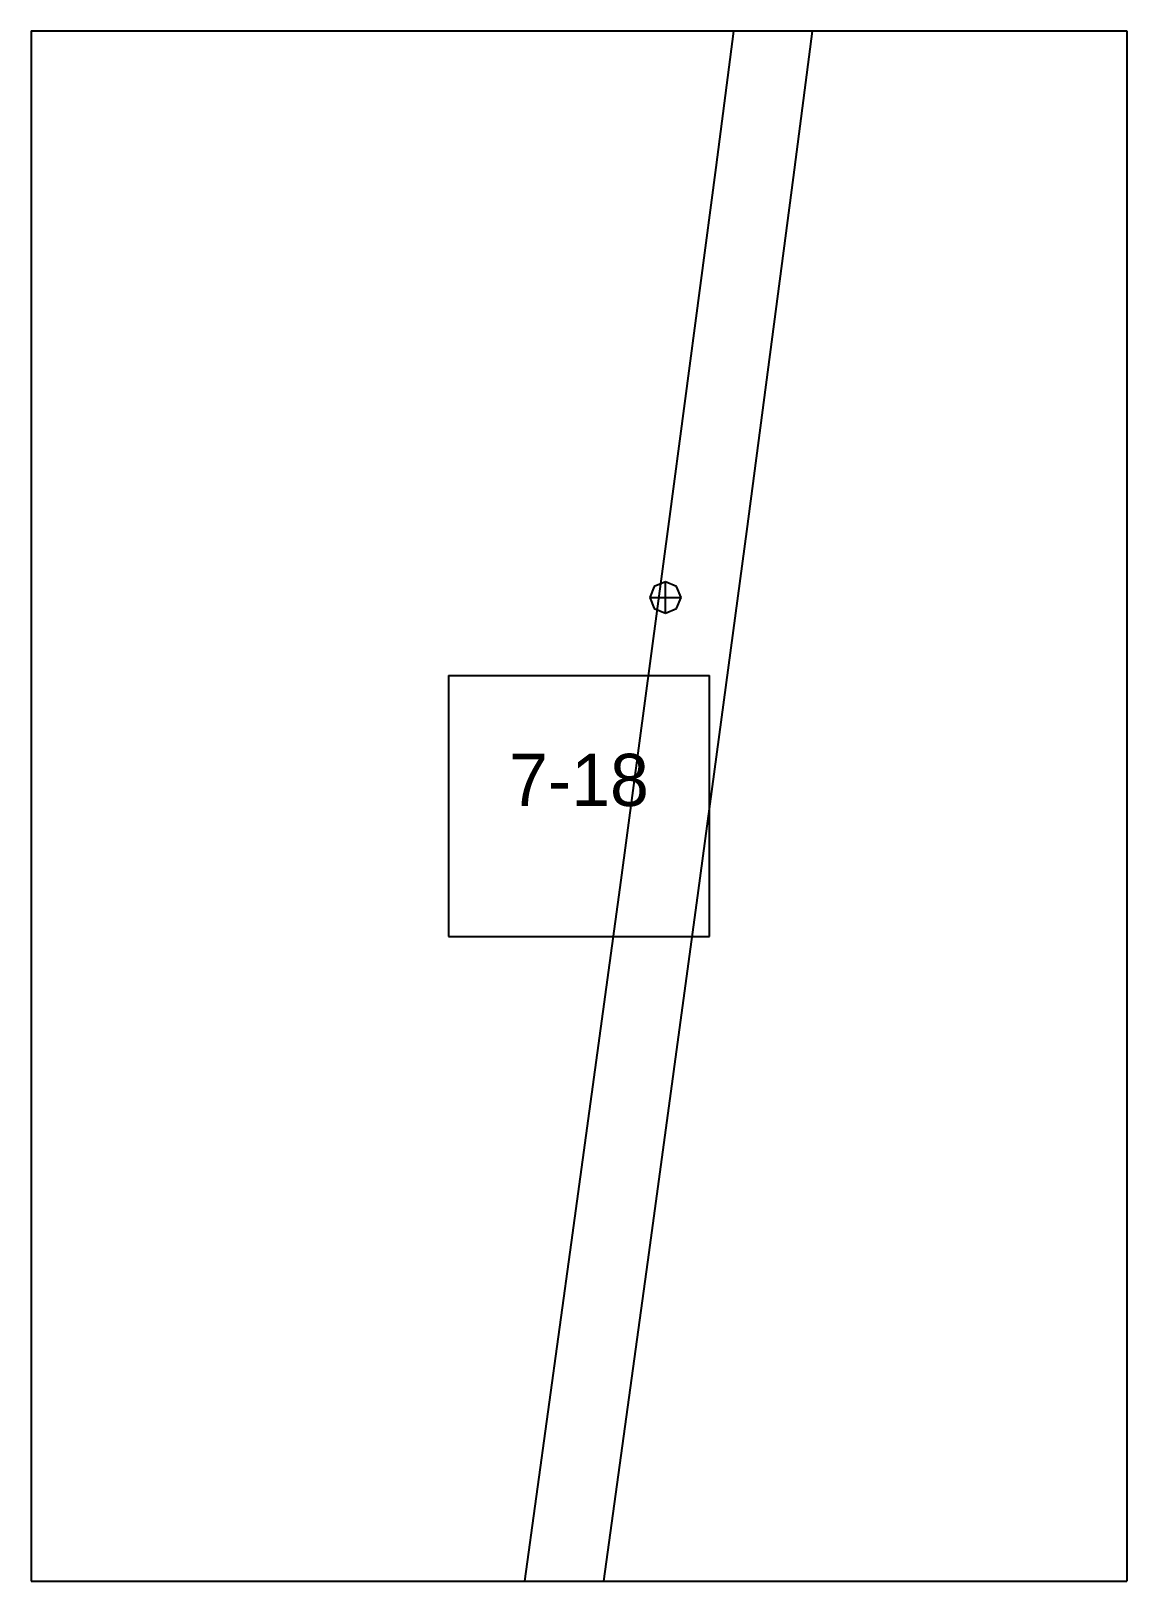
# Paper-space layout 'Plan 7-18' of a CAD drawing. Header units: metres, sheet in millimetres. Extents: x 0 to 210, y 0 to 297.
# The model-space entities are those that its viewports show. They can reach past a viewport. Long polylines and large blocks are cut down to what shows.
import ezdxf
from ezdxf.enums import TextEntityAlignment as Align

# ---------------------------------------------------------------- set-up
doc = ezdxf.new("R2010")
doc.units = ezdxf.units.M
for name, color, linetype in [('default', 7, 'Continuous'), ('TEXTLAYER', 7, 'Continuous'), ('VIEWPORTS', 7, 'Continuous')]:
    doc.layers.add(name, color=color, linetype=linetype)

msp = doc.modelspace()

# ---------------------------------------------------------------- linework, layer by layer
at = {"color": 9}
for p, q in [((3570, -1485), (3570, -1782)), ((3570, -1485), (3570, -1782)), ((3780, -1485), (3780, -1782)), ((3780, -1485), (3780, -1782)), ((3360, -1782), (3570, -1782)), ((3360, -1782), (3570, -1782)), ((3570, -1782), (3780, -1782)), ((3570, -1782), (3570, -2079)), ((3570, -1782), (3780, -1782)), ((3570, -1782), (3570, -2079)), ((3780, -1782), (3990, -1782)), ((3780, -1782), (3780, -2079)), ((3780, -1782), (3990, -1782)), ((3780, -1782), (3780, -2079)), ((3650, -1905.5), (3700, -1905.5)), ((3650, -1905.5), (3650, -1955.5)), ((3700, -1955.5), (3700, -1905.5)), ((3650, -1955.5), (3700, -1955.5)), ((3360, -2079), (3570, -2079)), ((3360, -2079), (3570, -2079)), ((3570, -2079), (3780, -2079)), ((3570, -2079), (3570, -2376)), ((3570, -2079), (3780, -2079)), ((3570, -2079), (3570, -2376)), ((3780, -2079), (3990, -2079)), ((3780, -2079), (3780, -2376)), ((3780, -2079), (3990, -2079)), ((3780, -2079), (3780, -2376))]:
    msp.add_line(p, q, dxfattribs=at)
at = {"layer": 'default', "color": 7, "linetype": 'Continuous'}
for p, q in [((3701.26, -1808.14), (3709.9, -1741.29)), ((3716.13, -1810.06), (3724.78, -1743.22)), ((3692.29, -1876), (3701.26, -1808.14)), ((3707.17, -1877.93), (3716.13, -1810.06)), ((3683.05, -1944.73), (3692.29, -1876)), ((3697.92, -1946.66), (3707.17, -1877.93)), ((3689.42, -1888.43), (3688.55, -1890.56)), ((3691.55, -1887.56), (3689.42, -1888.43)), ((3693.67, -1888.43), (3691.55, -1887.56)), ((3691.55, -1893.56), (3691.55, -1887.56)), ((3694.55, -1890.56), (3693.67, -1888.43)), ((3688.55, -1890.56), (3689.42, -1892.68)), ((3688.55, -1890.56), (3694.55, -1890.56)), ((3693.67, -1892.68), (3694.55, -1890.56)), ((3689.42, -1892.68), (3691.55, -1893.56)), ((3691.55, -1893.56), (3693.67, -1892.68)), ((3673.56, -2014.15), (3683.05, -1944.73)), ((3688.43, -2016.08), (3697.92, -1946.66)), ((3663.91, -2084.13), (3673.56, -2014.15)), ((3678.78, -2086.06), (3688.43, -2016.08))]:
    msp.add_line(p, q, dxfattribs=at)

# ---------------------------------------------------------------- texts
at = {"layer": 'TEXTLAYER', "color": 1}
msp.add_text('7-18', height=10, dxfattribs=at).set_placement((3675, -1930.5), align=Align.CENTER)

psp = doc.layouts.new('Plan 7-18')

# ---------------------------------------------------------------- viewports
at = {"layer": 'VIEWPORTS'}
psp.add_viewport(center=(105, 148.5), size=(210, 297), view_center_point=(3675, -1930.5), view_height=297, dxfattribs=at)

doc.saveas('drawing.dxf')
